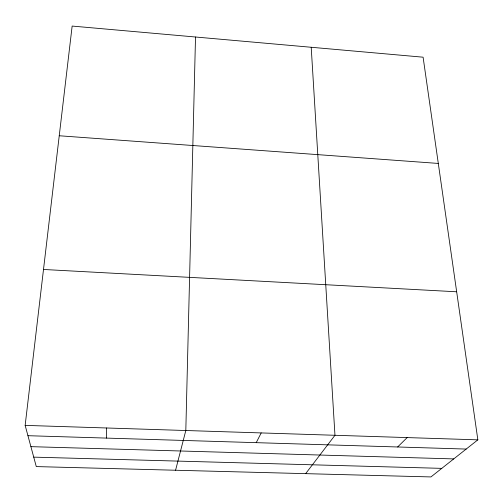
<?xml version="1.0" encoding="UTF-8"?>
<svg xmlns="http://www.w3.org/2000/svg" width="503" height="503" viewBox="0 0 503 503"><rect width="100%" height="100%" fill="white"/><g stroke="black" fill="none" stroke-linecap="round" stroke-linejoin="round"><path stroke-width="0.75" d="M195.516 37.008L185.814 430.518L175.578 470.242M25.15 425.381L72.149 26.068L423.098 57.191L477.85 439.848L430.939 476.932L36.285 466.589L25.15 425.381L477.85 439.848M256.216 442.665L261.202 432.926M305.648 473.644L334.967 435.284L311.206 47.269M397.628 446.978L407.166 437.591M33.732 457.133L441.779 468.362M27.942 435.699L466.18 449.072M30.903 446.658L453.731 458.912M43.503 269.47L456.667 291.784M59.241 135.76L438.302 163.437M106.403 427.978L106.454 438.094"/></g></svg>
